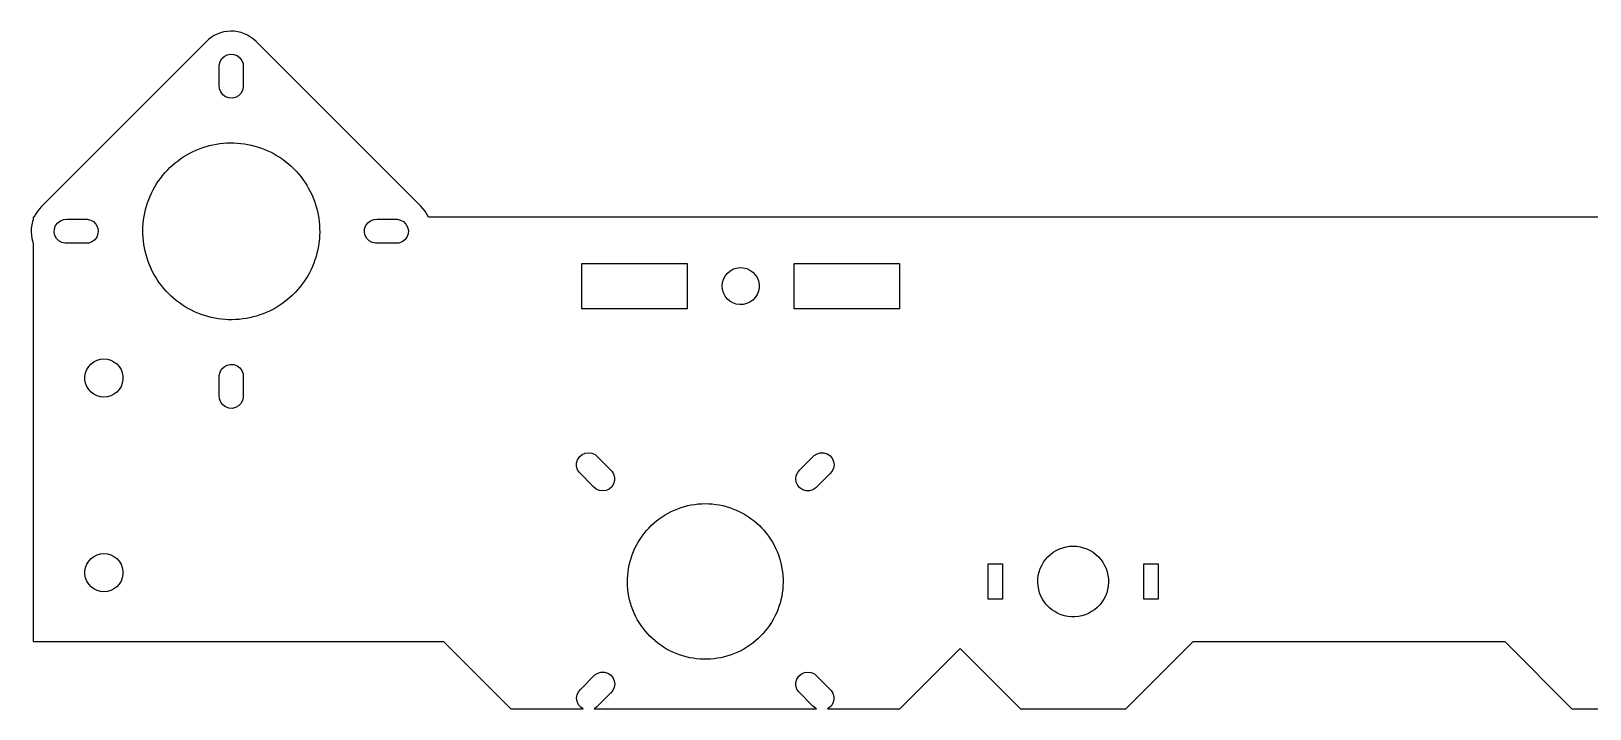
# Model space of a CAD drawing. Header units: metres. Extents: x -245 to 245, y -60 to 36.
# Drawn here: x -245.3 to -25, y -59.8 to 36 of the extents above; entities that cross this region are included whole.
import ezdxf

# ---------------------------------------------------------------- set-up
doc = ezdxf.new("R2010")
doc.units = ezdxf.units.M

msp = doc.modelspace()

# ---------------------------------------------------------------- linework, layer by layer
for p, q in [((-219.421, 35.4019), (-219.839, 35.1393)), ((-218.979, 35.6215), (-219.421, 35.4019)), ((-218.518, 35.7961), (-218.979, 35.6215)), ((-218.041, 35.9238), (-218.518, 35.7961)), ((-217.554, 36.0034), (-218.041, 35.9238)), ((-217.062, 36.0341), (-217.554, 36.0034)), ((-216.569, 36.0157), (-217.062, 36.0341)), ((-216.08, 35.9482), (-216.569, 36.0157)), ((-215.6, 35.8324), (-216.08, 35.9482)), ((-215.134, 35.6694), (-215.6, 35.8324)), ((-214.687, 35.4609), (-215.134, 35.6694)), ((-214.263, 35.2088), (-214.687, 35.4609)), ((-220.586, 34.4964), (-243.835, 11.2502)), ((-220.229, 34.8365), (-220.586, 34.4964)), ((-219.839, 35.1393), (-220.229, 34.8365)), ((-213.866, 34.9158), (-214.263, 35.2088)), ((-213.5, 34.5847), (-213.866, 34.9158)), ((-190.254, 11.3363), (-213.5, 34.5847)), ((-218.696, 31.2058), (-218.593, 31.6786)), ((-218.696, 28.3774), (-218.696, 31.2058)), ((-218.593, 31.6786), (-218.361, 32.1033)), ((-218.361, 32.1033), (-218.019, 32.4454)), ((-218.019, 32.4454), (-217.594, 32.6773)), ((-217.594, 32.6773), (-217.121, 32.7802)), ((-217.121, 32.7802), (-216.639, 32.7457)), ((-216.639, 32.7457), (-216.185, 32.5766)), ((-216.185, 32.5766), (-215.798, 32.2866)), ((-215.798, 32.2866), (-215.508, 31.8992)), ((-215.508, 31.8992), (-215.339, 31.4459)), ((-215.339, 31.4459), (-215.304, 30.9632)), ((-215.304, 30.9632), (-215.304, 28.1348)), ((-218.661, 27.8947), (-218.696, 28.3774)), ((-218.492, 27.4414), (-218.661, 27.8947)), ((-218.202, 27.054), (-218.492, 27.4414)), ((-217.815, 26.764), (-218.202, 27.054)), ((-217.361, 26.5949), (-217.815, 26.764)), ((-216.879, 26.5604), (-217.361, 26.5949)), ((-216.406, 26.6633), (-216.879, 26.5604)), ((-215.981, 26.8952), (-216.406, 26.6633)), ((-215.639, 27.2373), (-215.981, 26.8952)), ((-215.407, 27.662), (-215.639, 27.2373)), ((-215.304, 28.1348), (-215.407, 27.662)), ((-220.554, 19.7341), (-220.075, 19.8659)), ((-220.075, 19.8659), (-219.591, 19.9786)), ((-219.591, 19.9786), (-219.103, 20.0719)), ((-219.103, 20.0719), (-218.611, 20.1457)), ((-218.611, 20.1457), (-218.117, 20.2)), ((-218.117, 20.2), (-217.621, 20.2346)), ((-217.621, 20.2346), (-217.124, 20.2494)), ((-217.124, 20.2494), (-216.627, 20.2444)), ((-216.627, 20.2444), (-216.131, 20.2197)), ((-216.131, 20.2197), (-215.636, 20.1753)), ((-215.636, 20.1753), (-215.143, 20.1113)), ((-215.143, 20.1113), (-214.653, 20.0276)), ((-214.653, 20.0276), (-214.167, 19.9246)), ((-214.167, 19.9246), (-213.685, 19.8024)), ((-224.918, 17.4225), (-224.527, 17.7296)), ((-224.527, 17.7296), (-224.124, 18.021)), ((-224.124, 18.021), (-223.71, 18.2961)), ((-223.71, 18.2961), (-223.286, 18.5545)), ((-223.286, 18.5545), (-222.851, 18.7959)), ((-222.851, 18.7959), (-222.408, 19.0198)), ((-222.408, 19.0198), (-221.955, 19.2259)), ((-221.955, 19.2259), (-221.495, 19.4138)), ((-221.495, 19.4138), (-221.028, 19.5833)), ((-221.028, 19.5833), (-220.554, 19.7341)), ((-213.685, 19.8024), (-213.208, 19.661)), ((-213.208, 19.661), (-212.738, 19.5009)), ((-212.738, 19.5009), (-212.274, 19.3221)), ((-212.274, 19.3221), (-211.818, 19.1251)), ((-211.818, 19.1251), (-211.369, 18.91)), ((-211.369, 18.91), (-210.93, 18.6774)), ((-210.93, 18.6774), (-210.501, 18.4274)), ((-210.501, 18.4274), (-210.081, 18.1606)), ((-210.081, 18.1606), (-209.673, 17.8773)), ((-209.673, 17.8773), (-209.276, 17.578)), ((-226.98, 15.2771), (-226.672, 15.6679)), ((-226.672, 15.6679), (-226.35, 16.0462)), ((-226.35, 16.0462), (-226.013, 16.4113)), ((-226.013, 16.4113), (-225.661, 16.7628)), ((-225.661, 16.7628), (-225.296, 17.1)), ((-225.296, 17.1), (-224.918, 17.4225)), ((-209.276, 17.578), (-208.891, 17.2631)), ((-208.891, 17.2631), (-208.52, 16.9332)), ((-208.52, 16.9332), (-208.161, 16.5888)), ((-208.161, 16.5888), (-207.817, 16.2304)), ((-207.817, 16.2304), (-207.487, 15.8586)), ((-207.487, 15.8586), (-207.172, 15.474)), ((-207.172, 15.474), (-206.873, 15.0772)), ((-228.27, 13.1575), (-228.046, 13.6013)), ((-228.046, 13.6013), (-227.805, 14.0358)), ((-227.805, 14.0358), (-227.546, 14.4604)), ((-227.546, 14.4604), (-227.271, 14.8744)), ((-227.271, 14.8744), (-226.98, 15.2771)), ((-206.873, 15.0772), (-206.589, 14.6688)), ((-206.589, 14.6688), (-206.323, 14.2494)), ((-206.323, 14.2494), (-206.073, 13.8198)), ((-206.073, 13.8198), (-205.84, 13.3805)), ((-205.84, 13.3805), (-205.625, 12.9324)), ((-243.835, 11.2502), (-244.166, 10.8843)), ((-229.116, 10.8249), (-228.984, 11.3042)), ((-228.984, 11.3042), (-228.833, 11.7778)), ((-228.833, 11.7778), (-228.664, 12.2451)), ((-228.664, 12.2451), (-228.476, 12.7052)), ((-228.476, 12.7052), (-228.27, 13.1575)), ((-205.625, 12.9324), (-205.428, 12.4761)), ((-205.428, 12.4761), (-205.249, 12.0123)), ((-205.249, 12.0123), (-205.089, 11.5417)), ((-205.089, 11.5417), (-204.948, 11.0652)), ((-204.948, 11.0652), (-204.825, 10.5834)), ((-189.914, 10.9788), (-190.254, 11.3363)), ((-245.082, 9.14995), (-245.198, 8.67026)), ((-245, 9.38551), (-245.082, 9.14995)), ((-244.857, 9.75), (-245, 9.75)), ((-245, 9.75), (-245, 9.38551)), ((-244.711, 10.063), (-244.857, 9.75)), ((-244.459, 10.4872), (-244.711, 10.063)), ((-244.166, 10.8843), (-244.459, 10.4872)), ((-241.827, 8.56471), (-241.537, 8.95207)), ((-241.537, 8.95207), (-241.149, 9.24205)), ((-241.149, 9.24205), (-240.696, 9.41115)), ((-240.696, 9.41115), (-240.213, 9.44566)), ((-240.213, 9.44566), (-237.385, 9.44566)), ((-237.385, 9.44566), (-236.912, 9.3428)), ((-236.912, 9.3428), (-236.487, 9.11092)), ((-236.487, 9.11092), (-236.145, 8.76877)), ((-229.485, 8.37109), (-229.45, 8.86694)), ((-229.45, 8.86694), (-229.396, 9.36104)), ((-229.396, 9.36104), (-229.322, 9.85257)), ((-229.322, 9.85257), (-229.229, 10.3408)), ((-229.229, 10.3408), (-229.116, 10.8249)), ((-204.825, 10.5834), (-204.722, 10.0971)), ((-204.722, 10.0971), (-204.639, 9.60716)), ((-204.639, 9.60716), (-204.575, 9.11426)), ((-204.575, 9.11426), (-204.53, 8.61919)), ((-197.986, 8.56471), (-197.696, 8.95207)), ((-197.696, 8.95207), (-197.309, 9.24205)), ((-197.309, 9.24205), (-196.855, 9.41115)), ((-196.855, 9.41115), (-196.373, 9.44566)), ((-196.373, 9.44566), (-193.544, 9.44566)), ((-193.544, 9.44566), (-193.071, 9.3428)), ((-193.071, 9.3428), (-192.647, 9.11092)), ((-192.647, 9.11092), (-192.305, 8.76877)), ((-189.611, 10.5892), (-189.914, 10.9788)), ((-189.348, 10.1714), (-189.611, 10.5892)), ((-189.139, 9.75), (-189.348, 10.1714)), ((189.139, 9.75), (-189.139, 9.75)), ((-245.266, 8.18141), (-245.284, 7.68828)), ((-245.284, 7.68828), (-245.253, 7.19577)), ((-245.198, 8.67026), (-245.266, 8.18141)), ((-245.253, 7.19577), (-245.174, 6.70876)), ((-245.174, 6.70876), (-245.046, 6.2321)), ((-242.03, 7.62872), (-241.996, 8.11136)), ((-241.927, 7.1559), (-242.03, 7.62872)), ((-241.996, 8.11136), (-241.827, 8.56471)), ((-241.695, 6.73122), (-241.927, 7.1559)), ((-241.353, 6.38907), (-241.695, 6.73122)), ((-236.014, 6.93527), (-236.304, 6.54791)), ((-236.145, 8.76877), (-235.913, 8.34409)), ((-235.845, 7.38863), (-236.014, 6.93527)), ((-235.913, 8.34409), (-235.81, 7.87126)), ((-235.81, 7.87126), (-235.845, 7.38863)), ((-229.499, 7.87427), (-229.485, 8.37109)), ((-229.494, 7.37723), (-229.499, 7.87427)), ((-229.47, 6.8808), (-229.494, 7.37723)), ((-229.425, 6.38573), (-229.47, 6.8808)), ((-204.55, 6.63304), (-204.604, 6.13895)), ((-204.515, 7.12889), (-204.55, 6.63304)), ((-204.53, 8.61919), (-204.506, 8.12276)), ((-204.501, 7.62572), (-204.515, 7.12889)), ((-204.506, 8.12276), (-204.501, 7.62572)), ((-198.19, 7.62872), (-198.155, 8.11136)), ((-198.087, 7.1559), (-198.19, 7.62872)), ((-198.155, 8.11136), (-197.986, 8.56471)), ((-197.855, 6.73122), (-198.087, 7.1559)), ((-197.513, 6.38907), (-197.855, 6.73122)), ((-192.173, 6.93527), (-192.463, 6.54791)), ((-192.305, 8.76877), (-192.073, 8.34409)), ((-192.004, 7.38863), (-192.173, 6.93527)), ((-192.073, 8.34409), (-191.97, 7.87126)), ((-191.97, 7.87126), (-192.004, 7.38863)), ((-245.046, 6.2321), (-245, 6.11032)), ((-245, 6.11032), (-245, -50.25)), ((-240.929, 6.15718), (-241.353, 6.38907)), ((-240.456, 6.05432), (-240.929, 6.15718)), ((-237.627, 6.05432), (-240.456, 6.05432)), ((-237.145, 6.08884), (-237.627, 6.05432)), ((-236.691, 6.25793), (-237.145, 6.08884)), ((-236.304, 6.54791), (-236.691, 6.25793)), ((-229.361, 5.89282), (-229.425, 6.38573)), ((-229.278, 5.40285), (-229.361, 5.89282)), ((-229.175, 4.91658), (-229.278, 5.40285)), ((-229.052, 4.4348), (-229.175, 4.91658)), ((-228.911, 3.95827), (-229.052, 4.4348)), ((-204.884, 4.67508), (-205.016, 4.19583)), ((-204.771, 5.15919), (-204.884, 4.67508)), ((-204.678, 5.64742), (-204.771, 5.15919)), ((-204.604, 6.13895), (-204.678, 5.64742)), ((-197.088, 6.15718), (-197.513, 6.38907)), ((-196.615, 6.05432), (-197.088, 6.15718)), ((-193.787, 6.05432), (-196.615, 6.05432)), ((-193.304, 6.08884), (-193.787, 6.05432)), ((-192.851, 6.25793), (-193.304, 6.08884)), ((-192.463, 6.54791), (-192.851, 6.25793)), ((-228.751, 3.48772), (-228.911, 3.95827)), ((-228.572, 3.02391), (-228.751, 3.48772)), ((-228.375, 2.56758), (-228.572, 3.02391)), ((-228.16, 2.11945), (-228.375, 2.56758)), ((-205.73, 2.34245), (-205.954, 1.89867)), ((-205.524, 2.79477), (-205.73, 2.34245)), ((-205.336, 3.25493), (-205.524, 2.79477)), ((-205.167, 3.7222), (-205.336, 3.25493)), ((-205.016, 4.19583), (-205.167, 3.7222)), ((-167.45, -3.2), (-167.45, 3.2)), ((-167.45, 3.2), (-152.55, 3.2)), ((-152.55, 3.2), (-152.55, -3.2)), ((-146.516, 2.12848), (-146.085, 2.37686)), ((-146.085, 2.37686), (-145.616, 2.53934)), ((-145.616, 2.53934), (-145.124, 2.61003)), ((-145.124, 2.61003), (-144.628, 2.5864)), ((-144.628, 2.5864), (-144.145, 2.46928)), ((-144.145, 2.46928), (-143.693, 2.26292)), ((-143.693, 2.26292), (-143.289, 1.97476)), ((-137.45, -3.2), (-137.45, 3.2)), ((-137.45, 3.2), (-122.55, 3.2)), ((-122.55, 3.2), (-122.55, -3.2)), ((-227.927, 1.68021), (-228.16, 2.11945)), ((-227.677, 1.25058), (-227.927, 1.68021)), ((-227.411, 0.83122), (-227.677, 1.25058)), ((-227.127, 0.42281), (-227.411, 0.83122)), ((-226.828, 0.02597), (-227.127, 0.42281)), ((-226.513, -0.35864), (-226.828, 0.02597)), ((-207.02, 0.2229), (-207.328, -0.16789)), ((-206.729, 0.6256), (-207.02, 0.2229)), ((-206.454, 1.03957), (-206.729, 0.6256)), ((-206.195, 1.46416), (-206.454, 1.03957)), ((-205.954, 1.89867), (-206.195, 1.46416)), ((-147.613, 0), (-147.566, 0.49451)), ((-147.566, -0.49451), (-147.613, 0)), ((-147.566, 0.49451), (-147.426, 0.97115)), ((-147.426, 0.97115), (-147.198, 1.41269)), ((-147.198, 1.41269), (-146.891, 1.80316)), ((-146.891, 1.80316), (-146.516, 2.12848)), ((-143.289, 1.97476), (-142.946, 1.61523)), ((-142.946, 1.61523), (-142.677, 1.19734)), ((-142.677, 1.19734), (-142.493, 0.73616)), ((-142.493, 0.73616), (-142.399, 0.24837)), ((-142.399, 0.24837), (-142.399, -0.24837)), ((-226.183, -0.73044), (-226.513, -0.35864)), ((-225.839, -1.08882), (-226.183, -0.73044)), ((-225.48, -1.43324), (-225.839, -1.08882)), ((-225.109, -1.76314), (-225.48, -1.43324)), ((-224.724, -2.07799), (-225.109, -1.76314)), ((-224.327, -2.37729), (-224.724, -2.07799)), ((-209.082, -1.92247), (-209.473, -2.22961)), ((-208.704, -1.60004), (-209.082, -1.92247)), ((-208.339, -1.26282), (-208.704, -1.60004)), ((-207.987, -0.91135), (-208.339, -1.26282)), ((-207.65, -0.54617), (-207.987, -0.91135)), ((-207.328, -0.16789), (-207.65, -0.54617)), ((-147.426, -0.97115), (-147.566, -0.49451)), ((-147.198, -1.41269), (-147.426, -0.97115)), ((-146.891, -1.80316), (-147.198, -1.41269)), ((-146.516, -2.12848), (-146.891, -1.80316)), ((-146.085, -2.37686), (-146.516, -2.12848)), ((-143.289, -1.97476), (-143.693, -2.26292)), ((-142.946, -1.61523), (-143.289, -1.97476)), ((-142.677, -1.19734), (-142.946, -1.61523)), ((-142.493, -0.73616), (-142.677, -1.19734)), ((-142.399, -0.24837), (-142.493, -0.73616)), ((-223.919, -2.66058), (-224.327, -2.37729)), ((-223.499, -2.92743), (-223.919, -2.66058)), ((-223.07, -3.17738), (-223.499, -2.92743)), ((-222.631, -3.41005), (-223.07, -3.17738)), ((-222.182, -3.62508), (-222.631, -3.41005)), ((-221.726, -3.82213), (-222.182, -3.62508)), ((-221.262, -4.00087), (-221.726, -3.82213)), ((-220.792, -4.16103), (-221.262, -4.00087)), ((-220.315, -4.30235), (-220.792, -4.16103)), ((-219.833, -4.42462), (-220.315, -4.30235)), ((-213.925, -4.36589), (-214.409, -4.47856)), ((-213.446, -4.23405), (-213.925, -4.36589)), ((-212.972, -4.08328), (-213.446, -4.23405)), ((-212.505, -3.9138), (-212.972, -4.08328)), ((-212.045, -3.72588), (-212.505, -3.9138)), ((-211.592, -3.51979), (-212.045, -3.72588)), ((-211.149, -3.2959), (-211.592, -3.51979)), ((-210.714, -3.05453), (-211.149, -3.2959)), ((-210.29, -2.7961), (-210.714, -3.05453)), ((-209.876, -2.52097), (-210.29, -2.7961)), ((-209.473, -2.22961), (-209.876, -2.52097)), ((-152.55, -3.2), (-167.45, -3.2)), ((-145.616, -2.53934), (-146.085, -2.37686)), ((-145.124, -2.61003), (-145.616, -2.53934)), ((-144.628, -2.5864), (-145.124, -2.61003)), ((-144.145, -2.46928), (-144.628, -2.5864)), ((-143.693, -2.26292), (-144.145, -2.46928)), ((-122.55, -3.2), (-137.45, -3.2)), ((-219.347, -4.52765), (-219.833, -4.42462)), ((-218.857, -4.61125), (-219.347, -4.52765)), ((-218.364, -4.67532), (-218.857, -4.61125)), ((-217.869, -4.71974), (-218.364, -4.67532)), ((-217.373, -4.74443), (-217.869, -4.71974)), ((-216.876, -4.74937), (-217.373, -4.74443)), ((-216.379, -4.73456), (-216.876, -4.74937)), ((-215.883, -4.69998), (-216.379, -4.73456)), ((-215.389, -4.64574), (-215.883, -4.69998)), ((-214.897, -4.57188), (-215.389, -4.64574)), ((-214.409, -4.47856), (-214.897, -4.57188)), ((-237.155, -11.3729), (-236.819, -11.0047)), ((-236.819, -11.0047), (-236.421, -10.7044)), ((-236.421, -10.7044), (-235.975, -10.4823)), ((-235.975, -10.4823), (-235.496, -10.346)), ((-235.496, -10.346), (-235, -10.3)), ((-235, -10.3), (-234.504, -10.346)), ((-234.504, -10.346), (-234.025, -10.4823)), ((-234.025, -10.4823), (-233.579, -10.7044)), ((-233.579, -10.7044), (-233.181, -11.0047)), ((-233.181, -11.0047), (-232.845, -11.3729)), ((-237.688, -12.7509), (-237.597, -12.2611)), ((-237.688, -13.2491), (-237.688, -12.7509)), ((-237.597, -12.2611), (-237.417, -11.7965)), ((-237.417, -11.7965), (-237.155, -11.3729)), ((-232.845, -11.3729), (-232.583, -11.7965)), ((-232.583, -11.7965), (-232.403, -12.2611)), ((-232.403, -12.2611), (-232.312, -12.7509)), ((-232.312, -12.7509), (-232.312, -13.2491)), ((-218.696, -12.6348), (-218.593, -12.162)), ((-218.696, -15.4632), (-218.696, -12.6348)), ((-218.593, -12.162), (-218.361, -11.7373)), ((-218.361, -11.7373), (-218.019, -11.3952)), ((-218.019, -11.3952), (-217.594, -11.1633)), ((-217.594, -11.1633), (-217.121, -11.0604)), ((-217.121, -11.0604), (-216.639, -11.0949)), ((-216.639, -11.0949), (-216.185, -11.264)), ((-216.185, -11.264), (-215.798, -11.554)), ((-215.798, -11.554), (-215.508, -11.9414)), ((-215.508, -11.9414), (-215.339, -12.3947)), ((-215.339, -12.3947), (-215.304, -12.8774)), ((-215.304, -12.8774), (-215.304, -15.7058)), ((-237.597, -13.7389), (-237.688, -13.2491)), ((-237.417, -14.2035), (-237.597, -13.7389)), ((-237.155, -14.6271), (-237.417, -14.2035)), ((-236.819, -14.9953), (-237.155, -14.6271)), ((-236.421, -15.2956), (-236.819, -14.9953)), ((-235.975, -15.5177), (-236.421, -15.2956)), ((-233.579, -15.2956), (-234.025, -15.5177)), ((-233.181, -14.9953), (-233.579, -15.2956)), ((-232.845, -14.6271), (-233.181, -14.9953)), ((-232.583, -14.2035), (-232.845, -14.6271)), ((-232.403, -13.7389), (-232.583, -14.2035)), ((-232.312, -13.2491), (-232.403, -13.7389)), ((-235.496, -15.654), (-235.975, -15.5177)), ((-235, -15.7), (-235.496, -15.654)), ((-234.504, -15.654), (-235, -15.7)), ((-234.025, -15.5177), (-234.504, -15.654)), ((-218.661, -15.9459), (-218.696, -15.4632)), ((-218.492, -16.3992), (-218.661, -15.9459)), ((-218.202, -16.7866), (-218.492, -16.3992)), ((-217.815, -17.0766), (-218.202, -16.7866)), ((-217.361, -17.2457), (-217.815, -17.0766)), ((-216.879, -17.2802), (-217.361, -17.2457)), ((-216.406, -17.1773), (-216.879, -17.2802)), ((-215.981, -16.9454), (-216.406, -17.1773)), ((-215.639, -16.6033), (-215.981, -16.9454)), ((-215.407, -16.1786), (-215.639, -16.6033)), ((-215.304, -15.7058), (-215.407, -16.1786)), ((-168.046, -24.5438), (-167.785, -24.1367)), ((-167.785, -24.1367), (-167.419, -23.8199)), ((-167.419, -23.8199), (-166.979, -23.6189)), ((-166.979, -23.6189), (-166.5, -23.55)), ((-166.5, -23.55), (-166.021, -23.6189)), ((-166.021, -23.6189), (-165.581, -23.8199)), ((-165.581, -23.8199), (-165.215, -24.1367)), ((-165.215, -24.1367), (-163.215, -26.1367)), ((-136.613, -25.9652), (-134.613, -23.9652)), ((-134.613, -23.9652), (-134.206, -23.7036)), ((-134.206, -23.7036), (-133.742, -23.5673)), ((-133.742, -23.5673), (-133.258, -23.5673)), ((-133.258, -23.5673), (-132.794, -23.7036)), ((-132.794, -23.7036), (-132.387, -23.9652)), ((-132.387, -23.9652), (-132.07, -24.3309)), ((-168.183, -25.0081), (-168.046, -24.5438)), ((-168.183, -25.4919), (-168.183, -25.0081)), ((-168.046, -25.9562), (-168.183, -25.4919)), ((-167.785, -26.3633), (-168.046, -25.9562)), ((-165.785, -28.3633), (-167.785, -26.3633)), ((-163.215, -26.1367), (-162.954, -26.5438)), ((-137.131, -26.771), (-136.93, -26.3309)), ((-136.93, -26.3309), (-136.613, -25.9652)), ((-132.07, -26.1691), (-132.387, -26.5348)), ((-132.07, -24.3309), (-131.869, -24.771)), ((-131.869, -25.7289), (-132.07, -26.1691)), ((-131.869, -24.771), (-131.8, -25.25)), ((-131.8, -25.25), (-131.869, -25.7289)), ((-165.419, -28.6801), (-165.785, -28.3633)), ((-163.215, -28.3633), (-163.581, -28.6801)), ((-162.954, -27.9562), (-163.215, -28.3633)), ((-162.954, -26.5438), (-162.817, -27.0081)), ((-162.817, -27.4919), (-162.954, -27.9562)), ((-162.817, -27.0081), (-162.817, -27.4919)), ((-137.2, -27.25), (-137.131, -26.771)), ((-137.131, -27.7289), (-137.2, -27.25)), ((-136.93, -28.1691), (-137.131, -27.7289)), ((-136.613, -28.5348), (-136.93, -28.1691)), ((-136.206, -28.7964), (-136.613, -28.5348)), ((-134.387, -28.5348), (-134.794, -28.7964)), ((-132.387, -26.5348), (-134.387, -28.5348)), ((-164.979, -28.8811), (-165.419, -28.6801)), ((-164.5, -28.95), (-164.979, -28.8811)), ((-164.021, -28.8811), (-164.5, -28.95)), ((-163.581, -28.6801), (-164.021, -28.8811)), ((-151.487, -30.851), (-150.993, -30.7949)), ((-150.993, -30.7949), (-150.497, -30.7612)), ((-150.497, -30.7612), (-150, -30.75)), ((-150, -30.75), (-149.503, -30.7612)), ((-149.503, -30.7612), (-149.007, -30.7949)), ((-149.007, -30.7949), (-148.513, -30.851)), ((-135.742, -28.9327), (-136.206, -28.7964)), ((-135.258, -28.9327), (-135.742, -28.9327)), ((-134.794, -28.7964), (-135.258, -28.9327)), ((-156.9, -33.1832), (-156.506, -32.8801)), ((-156.506, -32.8801), (-156.098, -32.5952)), ((-156.098, -32.5952), (-155.678, -32.329)), ((-155.678, -32.329), (-155.247, -32.082)), ((-155.247, -32.082), (-154.805, -31.8548)), ((-154.805, -31.8548), (-154.353, -31.6478)), ((-154.353, -31.6478), (-153.892, -31.4614)), ((-153.892, -31.4614), (-153.423, -31.2961)), ((-153.423, -31.2961), (-152.947, -31.1521)), ((-152.947, -31.1521), (-152.465, -31.0298)), ((-152.465, -31.0298), (-151.978, -30.9293)), ((-151.978, -30.9293), (-151.487, -30.851)), ((-148.513, -30.851), (-148.022, -30.9293)), ((-148.022, -30.9293), (-147.535, -31.0298)), ((-147.535, -31.0298), (-147.053, -31.1521)), ((-147.053, -31.1521), (-146.577, -31.2961)), ((-146.577, -31.2961), (-146.108, -31.4614)), ((-146.108, -31.4614), (-145.647, -31.6478)), ((-145.647, -31.6478), (-145.195, -31.8548)), ((-145.195, -31.8548), (-144.753, -32.082)), ((-144.753, -32.082), (-144.322, -32.329)), ((-144.322, -32.329), (-143.902, -32.5952)), ((-143.902, -32.5952), (-143.494, -32.8801)), ((-143.494, -32.8801), (-143.1, -33.1832)), ((-158.943, -35.3448), (-158.644, -34.9473)), ((-158.644, -34.9473), (-158.328, -34.5636)), ((-158.328, -34.5636), (-157.995, -34.1946)), ((-157.995, -34.1946), (-157.645, -33.8411)), ((-157.645, -33.8411), (-157.28, -33.5037)), ((-157.28, -33.5037), (-156.9, -33.1832)), ((-143.1, -33.1832), (-142.72, -33.5037)), ((-142.72, -33.5037), (-142.355, -33.8411)), ((-142.355, -33.8411), (-142.005, -34.1946)), ((-142.005, -34.1946), (-141.672, -34.5636)), ((-141.672, -34.5636), (-141.356, -34.9473)), ((-141.356, -34.9473), (-141.057, -35.3448)), ((-160.151, -37.5118), (-159.949, -37.0574)), ((-159.949, -37.0574), (-159.727, -36.6127)), ((-159.727, -36.6127), (-159.485, -36.1784)), ((-159.485, -36.1784), (-159.223, -35.7555)), ((-159.223, -35.7555), (-158.943, -35.3448)), ((-141.057, -35.3448), (-140.777, -35.7555)), ((-140.777, -35.7555), (-140.515, -36.1784)), ((-140.515, -36.1784), (-140.273, -36.6127)), ((-140.273, -36.6127), (-140.051, -37.0574)), ((-140.051, -37.0574), (-139.849, -37.5118)), ((-100.817, -37.6188), (-100.391, -37.3589)), ((-100.391, -37.3589), (-99.9422, -37.1426)), ((-99.9422, -37.1426), (-99.4738, -36.9721)), ((-99.4738, -36.9721), (-98.9907, -36.8491)), ((-98.9907, -36.8491), (-98.4978, -36.7748)), ((-98.4978, -36.7748), (-98, -36.75)), ((-98, -36.75), (-97.5022, -36.7748)), ((-97.5022, -36.7748), (-97.0093, -36.8491)), ((-97.0093, -36.8491), (-96.5262, -36.9721)), ((-96.5262, -36.9721), (-96.0578, -37.1426)), ((-96.0578, -37.1426), (-95.6087, -37.3589)), ((-95.6087, -37.3589), (-95.1834, -37.6188)), ((-237.597, -39.7611), (-237.417, -39.2965)), ((-237.417, -39.2965), (-237.155, -38.8729)), ((-237.155, -38.8729), (-236.819, -38.5047)), ((-236.819, -38.5047), (-236.421, -38.2044)), ((-236.421, -38.2044), (-235.975, -37.9823)), ((-235.975, -37.9823), (-235.496, -37.846)), ((-235.496, -37.846), (-235, -37.8)), ((-235, -37.8), (-234.504, -37.846)), ((-234.504, -37.846), (-234.025, -37.9823)), ((-234.025, -37.9823), (-233.579, -38.2044)), ((-233.579, -38.2044), (-233.181, -38.5047)), ((-233.181, -38.5047), (-232.845, -38.8729)), ((-232.845, -38.8729), (-232.583, -39.2965)), ((-232.583, -39.2965), (-232.403, -39.7611)), ((-160.842, -39.8943), (-160.747, -39.4062)), ((-160.747, -39.4062), (-160.631, -38.923)), ((-160.631, -38.923), (-160.492, -38.4455)), ((-160.492, -38.4455), (-160.332, -37.9748)), ((-160.332, -37.9748), (-160.151, -37.5118)), ((-139.849, -37.5118), (-139.668, -37.9748)), ((-139.668, -37.9748), (-139.508, -38.4455)), ((-139.508, -38.4455), (-139.369, -38.923)), ((-139.369, -38.923), (-139.253, -39.4062)), ((-139.253, -39.4062), (-139.158, -39.8943)), ((-110, -44.25), (-110, -39.25)), ((-110, -39.25), (-108, -39.25)), ((-108, -39.25), (-108, -44.25)), ((-102.654, -39.9233), (-102.449, -39.4689)), ((-102.449, -39.4689), (-102.2, -39.0373)), ((-102.2, -39.0373), (-101.909, -38.6325)), ((-101.909, -38.6325), (-101.579, -38.2588)), ((-101.579, -38.2588), (-101.214, -37.9198)), ((-101.214, -37.9198), (-100.817, -37.6188)), ((-95.1834, -37.6188), (-94.7861, -37.9198)), ((-94.7861, -37.9198), (-94.4207, -38.2588)), ((-94.4207, -38.2588), (-94.0908, -38.6325)), ((-94.0908, -38.6325), (-93.7999, -39.0373)), ((-93.7999, -39.0373), (-93.5506, -39.4689)), ((-93.5506, -39.4689), (-93.3456, -39.9233)), ((-88, -44.25), (-88, -39.25)), ((-88, -39.25), (-86, -39.25)), ((-86, -39.25), (-86, -44.25)), ((-237.688, -40.2509), (-237.597, -39.7611)), ((-237.688, -40.7491), (-237.688, -40.2509)), ((-237.597, -41.2389), (-237.688, -40.7491)), ((-237.417, -41.7035), (-237.597, -41.2389)), ((-237.155, -42.1271), (-237.417, -41.7035)), ((-232.583, -41.7035), (-232.845, -42.1271)), ((-232.403, -41.2389), (-232.583, -41.7035)), ((-232.403, -39.7611), (-232.312, -40.2509)), ((-232.312, -40.7491), (-232.403, -41.2389)), ((-232.312, -40.2509), (-232.312, -40.7491)), ((-160.999, -41.8743), (-160.994, -41.3771)), ((-160.994, -41.3771), (-160.966, -40.8808)), ((-160.966, -40.8808), (-160.915, -40.3861)), ((-160.915, -40.3861), (-160.842, -39.8943)), ((-139.158, -39.8943), (-139.085, -40.3861)), ((-139.085, -40.3861), (-139.034, -40.8808)), ((-139.034, -40.8808), (-139.006, -41.3771)), ((-139.006, -41.3771), (-139.001, -41.8743)), ((-102.998, -41.8746), (-102.986, -41.3763)), ((-102.986, -41.3763), (-102.924, -40.8818)), ((-102.924, -40.8818), (-102.813, -40.3958)), ((-102.813, -40.3958), (-102.654, -39.9233)), ((-93.3456, -39.9233), (-93.1869, -40.3958)), ((-93.1869, -40.3958), (-93.076, -40.8818)), ((-93.076, -40.8818), (-93.014, -41.3763)), ((-93.014, -41.3763), (-93.0016, -41.8746)), ((-236.819, -42.4953), (-237.155, -42.1271)), ((-236.421, -42.7956), (-236.819, -42.4953)), ((-235.975, -43.0177), (-236.421, -42.7956)), ((-235.496, -43.154), (-235.975, -43.0177)), ((-235, -43.2), (-235.496, -43.154)), ((-234.504, -43.154), (-235, -43.2)), ((-234.025, -43.0177), (-234.504, -43.154)), ((-233.579, -42.7956), (-234.025, -43.0177)), ((-233.181, -42.4953), (-233.579, -42.7956)), ((-232.845, -42.1271), (-233.181, -42.4953)), ((-160.982, -42.3712), (-160.999, -41.8743)), ((-160.943, -42.8668), (-160.982, -42.3712)), ((-160.882, -43.3602), (-160.943, -42.8668)), ((-160.798, -43.8503), (-160.882, -43.3602)), ((-160.692, -44.336), (-160.798, -43.8503)), ((-139.202, -43.8503), (-139.308, -44.336)), ((-139.118, -43.3602), (-139.202, -43.8503)), ((-139.057, -42.8668), (-139.118, -43.3602)), ((-139.018, -42.3712), (-139.057, -42.8668)), ((-139.001, -41.8743), (-139.018, -42.3712)), ((-102.961, -42.3717), (-102.998, -41.8746)), ((-102.875, -42.8626), (-102.961, -42.3717)), ((-102.74, -43.3424), (-102.875, -42.8626)), ((-102.558, -43.8064), (-102.74, -43.3424)), ((-102.33, -44.25), (-102.558, -43.8064)), ((-93.4425, -43.8064), (-93.6699, -44.25)), ((-93.2604, -43.3424), (-93.4425, -43.8064)), ((-93.1254, -42.8626), (-93.2604, -43.3424)), ((-93.0388, -42.3717), (-93.1254, -42.8626)), ((-93.0016, -41.8746), (-93.0388, -42.3717)), ((-160.564, -44.8165), (-160.692, -44.336)), ((-160.415, -45.2907), (-160.564, -44.8165)), ((-160.244, -45.7577), (-160.415, -45.2907)), ((-160.052, -46.2165), (-160.244, -45.7577)), ((-159.84, -46.6662), (-160.052, -46.2165)), ((-139.948, -46.2165), (-140.16, -46.6662)), ((-139.756, -45.7577), (-139.948, -46.2165)), ((-139.585, -45.2907), (-139.756, -45.7577)), ((-139.436, -44.8165), (-139.585, -45.2907)), ((-139.308, -44.336), (-139.436, -44.8165)), ((-108, -44.25), (-110, -44.25)), ((-102.06, -44.6687), (-102.33, -44.25)), ((-101.749, -45.0584), (-102.06, -44.6687)), ((-101.401, -45.4153), (-101.749, -45.0584)), ((-101.019, -45.7357), (-101.401, -45.4153)), ((-100.607, -46.0164), (-101.019, -45.7357)), ((-100.169, -46.2548), (-100.607, -46.0164)), ((-99.7101, -46.4485), (-100.169, -46.2548)), ((-95.8306, -46.2548), (-96.2899, -46.4485)), ((-95.3928, -46.0164), (-95.8306, -46.2548)), ((-94.981, -45.7357), (-95.3928, -46.0164)), ((-94.5991, -45.4153), (-94.981, -45.7357)), ((-94.2511, -45.0584), (-94.5991, -45.4153)), ((-93.9403, -44.6687), (-94.2511, -45.0584)), ((-93.6699, -44.25), (-93.9403, -44.6687)), ((-86, -44.25), (-88, -44.25)), ((-159.608, -47.1058), (-159.84, -46.6662)), ((-159.356, -47.5345), (-159.608, -47.1058)), ((-159.085, -47.9514), (-159.356, -47.5345)), ((-158.796, -48.3556), (-159.085, -47.9514)), ((-158.488, -48.7463), (-158.796, -48.3556)), ((-141.204, -48.3556), (-141.512, -48.7463)), ((-140.915, -47.9514), (-141.204, -48.3556)), ((-140.644, -47.5345), (-140.915, -47.9514)), ((-140.392, -47.1058), (-140.644, -47.5345)), ((-140.16, -46.6662), (-140.392, -47.1058)), ((-99.2338, -46.5954), (-99.7101, -46.4485)), ((-98.7452, -46.6942), (-99.2338, -46.5954)), ((-98.2492, -46.7438), (-98.7452, -46.6942)), ((-97.7508, -46.7438), (-98.2492, -46.7438)), ((-97.2548, -46.6942), (-97.7508, -46.7438)), ((-96.7662, -46.5954), (-97.2548, -46.6942)), ((-96.2899, -46.4485), (-96.7662, -46.5954)), ((-245, -50.25), (-186.991, -50.25)), ((-186.991, -50.25), (-177.491, -59.75)), ((-158.163, -49.1227), (-158.488, -48.7463)), ((-157.822, -49.4841), (-158.163, -49.1227)), ((-157.465, -49.8297), (-157.822, -49.4841)), ((-157.092, -50.1587), (-157.465, -49.8297)), ((-156.705, -50.4706), (-157.092, -50.1587)), ((-156.304, -50.7646), (-156.705, -50.4706)), ((-143.295, -50.4706), (-143.696, -50.7646)), ((-142.908, -50.1587), (-143.295, -50.4706)), ((-142.535, -49.8297), (-142.908, -50.1587)), ((-142.178, -49.4841), (-142.535, -49.8297)), ((-141.837, -49.1227), (-142.178, -49.4841)), ((-141.512, -48.7463), (-141.837, -49.1227)), ((-90.5442, -59.75), (-81.0442, -50.25)), ((-81.0442, -50.25), (-36.9905, -50.25)), ((-36.9905, -50.25), (-27.4905, -59.75)), ((-155.89, -51.0403), (-156.304, -50.7646)), ((-155.464, -51.2969), (-155.89, -51.0403)), ((-155.027, -51.5341), (-155.464, -51.2969)), ((-154.58, -51.7513), (-155.027, -51.5341)), ((-154.123, -51.948), (-154.58, -51.7513)), ((-153.658, -52.1239), (-154.123, -51.948)), ((-153.186, -52.2786), (-153.658, -52.1239)), ((-152.707, -52.4118), (-153.186, -52.2786)), ((-152.222, -52.5232), (-152.707, -52.4118)), ((-151.733, -52.6126), (-152.222, -52.5232)), ((-151.24, -52.6798), (-151.733, -52.6126)), ((-150.745, -52.7247), (-151.24, -52.6798)), ((-150.249, -52.7472), (-150.745, -52.7247)), ((-149.751, -52.7472), (-150.249, -52.7472)), ((-149.255, -52.7247), (-149.751, -52.7472)), ((-148.76, -52.6798), (-149.255, -52.7247)), ((-148.267, -52.6126), (-148.76, -52.6798)), ((-147.778, -52.5232), (-148.267, -52.6126)), ((-147.293, -52.4118), (-147.778, -52.5232)), ((-146.814, -52.2786), (-147.293, -52.4118)), ((-146.342, -52.1239), (-146.814, -52.2786)), ((-145.877, -51.948), (-146.342, -52.1239)), ((-145.42, -51.7513), (-145.877, -51.948)), ((-144.973, -51.5341), (-145.42, -51.7513)), ((-144.536, -51.2969), (-144.973, -51.5341)), ((-144.11, -51.0403), (-144.536, -51.2969)), ((-143.696, -50.7646), (-144.11, -51.0403)), ((-122.509, -59.75), (-113.983, -51.2232)), ((-113.983, -51.2232), (-105.456, -59.75)), ((-167.613, -56.9652), (-165.613, -54.9652)), ((-165.613, -54.9652), (-165.206, -54.7036)), ((-165.206, -54.7036), (-164.742, -54.5673)), ((-164.742, -54.5673), (-164.258, -54.5673)), ((-164.258, -54.5673), (-163.794, -54.7036)), ((-163.794, -54.7036), (-163.387, -54.9652)), ((-163.387, -54.9652), (-163.07, -55.3309)), ((-136.785, -55.1367), (-136.419, -54.8199)), ((-136.419, -54.8199), (-135.979, -54.6189)), ((-135.979, -54.6189), (-135.5, -54.55)), ((-135.5, -54.55), (-135.021, -54.6189)), ((-135.021, -54.6189), (-134.581, -54.8199)), ((-134.581, -54.8199), (-134.215, -55.1367)), ((-167.93, -57.3309), (-167.613, -56.9652)), ((-163.07, -57.1691), (-163.387, -57.5348)), ((-163.07, -55.3309), (-162.869, -55.771)), ((-162.869, -56.7289), (-163.07, -57.1691)), ((-162.869, -55.771), (-162.8, -56.25)), ((-162.8, -56.25), (-162.869, -56.7289)), ((-137.183, -56.0081), (-137.046, -55.5438)), ((-137.183, -56.4919), (-137.183, -56.0081)), ((-137.046, -56.9562), (-137.183, -56.4919)), ((-137.046, -55.5438), (-136.785, -55.1367)), ((-136.785, -57.3633), (-137.046, -56.9562)), ((-134.215, -55.1367), (-132.215, -57.1367)), ((-132.215, -57.1367), (-131.954, -57.5438)), ((-168.2, -58.25), (-168.131, -57.771)), ((-168.131, -58.7289), (-168.2, -58.25)), ((-168.131, -57.771), (-167.93, -57.3309)), ((-167.93, -59.1691), (-168.131, -58.7289)), ((-167.613, -59.5348), (-167.93, -59.1691)), ((-163.387, -57.5348), (-165.387, -59.5348)), ((-134.785, -59.3633), (-136.785, -57.3633)), ((-134.419, -59.6801), (-134.785, -59.3633)), ((-132.215, -59.3633), (-132.581, -59.6801)), ((-131.954, -58.9562), (-132.215, -59.3633)), ((-131.954, -57.5438), (-131.817, -58.0081)), ((-131.817, -58.4919), (-131.954, -58.9562)), ((-131.817, -58.0081), (-131.817, -58.4919)), ((-177.491, -59.75), (-167.278, -59.75)), ((-167.278, -59.75), (-167.613, -59.5348)), ((-165.387, -59.5348), (-165.722, -59.75)), ((-165.722, -59.75), (-134.266, -59.75)), ((-134.266, -59.75), (-134.419, -59.6801)), ((-132.581, -59.6801), (-132.734, -59.75)), ((-132.734, -59.75), (-122.509, -59.75)), ((-105.456, -59.75), (-90.5442, -59.75)), ((-27.4905, -59.75), (-17.2784, -59.75))]:
    msp.add_line(p, q)

doc.saveas('drawing.dxf')
